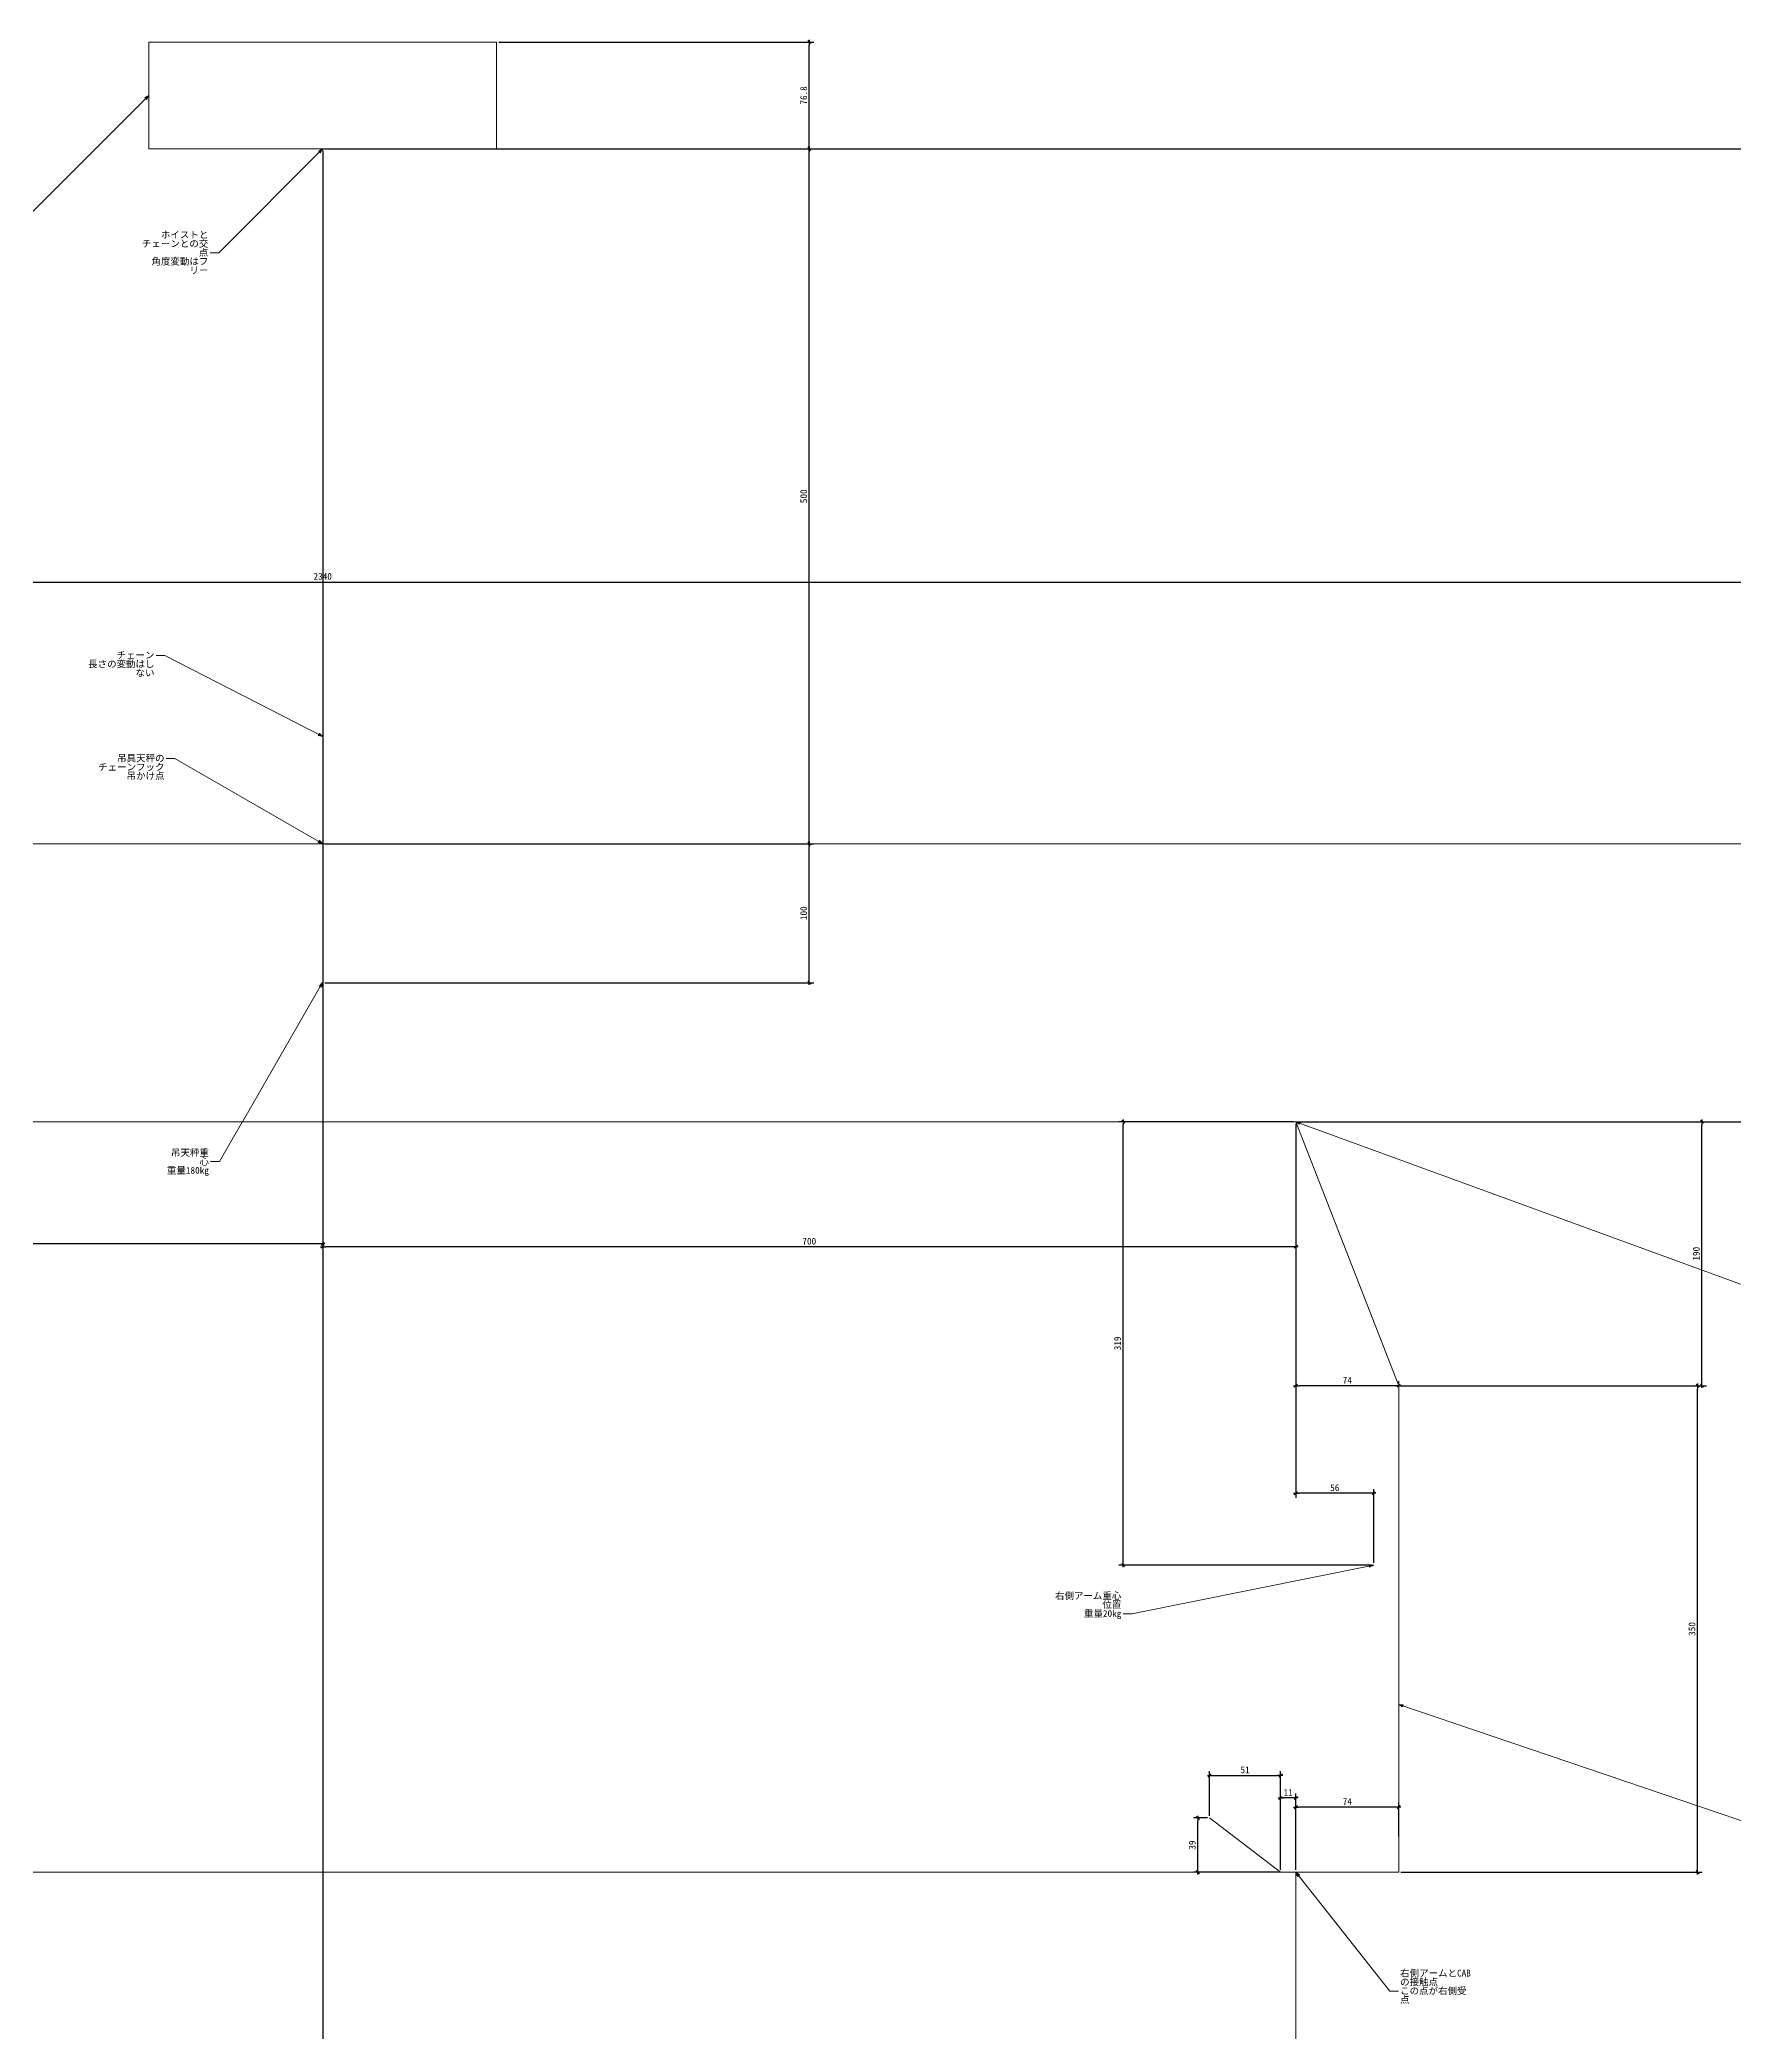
# Model space of a CAD drawing. Header units: millimetres. Extents: x -1337 to 1799, y -2563 to 78.
# Drawn here: x -203 to 1015, y -1355 to 78 of the extents above; entities that cross this region are included whole.
import ezdxf

# ---------------------------------------------------------------- set-up
doc = ezdxf.new("R2010")
doc.units = ezdxf.units.MM
doc.header["$PDMODE"] = 1
doc.header["$PDSIZE"] = -2
doc.layers.add('一般', color=7, linetype='Continuous', lineweight=5)
doc.layers.add('寸法', color=7, linetype='Continuous', lineweight=5)
doc.styles.add('ＭＳ ゴシック', font='msgothic_0.ttc', dxfattribs={"bigfont": 'ＭＳ ゴシック'})
doc.dimstyles.new('Arch', dxfattribs={"dimtxt": 4.874121, "dimasz": 2.244824, "dimexe": 3.175, "dimexo": 1.5875, "dimgap": 1.5875, "dimtad": 1, "dimdsep": 46, "dimtxsty": 'ＭＳ ゴシック', "dimblk": 'VW_SLASH', "dimblk1": 'VW_SLASH', "dimblk2": 'VW_SLASH', "dimcen": 0, "dimdle": 1.5875, "dimazin": 0, "dimtfac": 1, "dimtix": 1, "dimtmove": 0, "dimatfit": 0, "dimldrblk": 'VW_FILLEDARROW', "dimfxl": 1, "dimfrac": 2, "dimtolj": 1, "dimarcsym": 0})

# ---------------------------------------------------------------- blocks, each defined once
blk = doc.blocks.new('VW_SLASH')
at = {"color": 0, "linetype": 'ByBlock', "lineweight": -2, "transparency": 16777216}
blk.add_line((0.71, 0), (-1, 0), dxfattribs=at)
at = {"color": 0, "linetype": 'Continuous', "lineweight": 20, "transparency": 16777216, "flags": 128}
blk.add_lwpolyline([(0.5, 0.5), (-0.5, -0.5)], dxfattribs=at)
blk = doc.blocks.new('*D1')
at = {"layer": 'Defpoints', "color": 0, "transparency": 33554687}
for p in [(0, 0), (350, 0), (0, -500)]:
    blk.add_point(p, dxfattribs=at)
at = {"layer": '寸法', "color": 0, "linetype": 'Continuous', "lineweight": -2, "transparency": 33554687}
for p, q in [((1.6, 0), (353.2, 0)), ((350, -497.8), (350, -2.2)), ((1.6, -500), (353.2, -500))]:
    blk.add_line(p, q, dxfattribs=at)
at = {"layer": '寸法', "color": 0, "lineweight": -2, "xscale": 2.24482421875, "yscale": 2.24482421875, "zscale": 2.24482421875}
for p, rotation in [((350, 0), 90.00000000000001), ((350, -500), 270)]:
    blk.add_blockref('VW_SLASH', p, dxfattribs=dict(at, rotation=rotation))
at = {"layer": '寸法', "color": 0, "lineweight": 5, "transparency": 33554687, "insert": (346, -250), "char_height": 4.87, "attachment_point": 5, "rotation": 90, "style": 'ＭＳ ゴシック'}
blk.add_mtext('\\A1;500', dxfattribs=at)
blk = doc.blocks.new('VW_FILLEDARROW')
at = {"linetype": 'Continuous', "lineweight": 0, "transparency": 16777216}
blk.add_hatch(color=0, dxfattribs=at).paths.add_polyline_path([(-1.41, 0.38), (0, 0), (-1.41, -0.38)])
at = {"color": 0, "linetype": 'Continuous', "lineweight": 5, "transparency": 16777216, "flags": 128}
blk.add_lwpolyline([(-1.41, 0.38), (0, 0), (-1.41, -0.38)], close=True, dxfattribs=at)
blk = doc.blocks.new('*D2')
at = {"layer": 'Defpoints', "color": 0, "transparency": 33554687}
for p in [(125, 76.8), (350, 76.8), (125, 0)]:
    blk.add_point(p, dxfattribs=at)
at = {"layer": '寸法', "color": 0, "linetype": 'Continuous', "lineweight": -2, "transparency": 33554687}
for p, q in [((126.6, 76.8), (353.2, 76.8)), ((350, 2.2), (350, 74.6)), ((126.6, 0), (353.2, 0))]:
    blk.add_line(p, q, dxfattribs=at)
at = {"layer": '寸法', "color": 0, "lineweight": -2, "xscale": 2.24482421875, "yscale": 2.24482421875, "zscale": 2.24482421875}
for p, rotation in [((350, 76.8), 90), ((350, 0), 270)]:
    blk.add_blockref('VW_SLASH', p, dxfattribs=dict(at, rotation=rotation))
at = {"layer": '寸法', "color": 0, "lineweight": 5, "transparency": 33554687, "insert": (346, 38.4), "char_height": 4.87, "attachment_point": 5, "rotation": 90, "style": 'ＭＳ ゴシック'}
blk.add_mtext('\\A1;76.8', dxfattribs=at)
blk = doc.blocks.new('*D3')
at = {"layer": 'Defpoints', "color": 0, "transparency": 33554687}
for p in [(147.2, -500), (350, -500), (0, -600)]:
    blk.add_point(p, dxfattribs=at)
at = {"layer": '寸法', "color": 0, "linetype": 'Continuous', "lineweight": -2, "transparency": 33554687}
for p, q in [((148.8, -500), (353.2, -500)), ((350, -597.8), (350, -502.2)), ((1.6, -600), (353.2, -600))]:
    blk.add_line(p, q, dxfattribs=at)
at = {"layer": '寸法', "color": 0, "lineweight": -2, "xscale": 2.24482421875, "yscale": 2.24482421875, "zscale": 2.24482421875}
for p, rotation in [((350, -500), 90), ((350, -600), 270)]:
    blk.add_blockref('VW_SLASH', p, dxfattribs=dict(at, rotation=rotation))
at = {"layer": '寸法', "color": 0, "lineweight": 5, "transparency": 33554687, "insert": (346, -550), "char_height": 4.87, "attachment_point": 5, "rotation": 90, "style": 'ＭＳ ゴシック'}
blk.add_mtext('\\A1;100', dxfattribs=at)
blk = doc.blocks.new('*D4')
at = {"layer": 'Defpoints', "color": 0, "transparency": 33554687}
for p in [(0, 0), (1795.4, 0), (7, -1800)]:
    blk.add_point(p, dxfattribs=at)
at = {"layer": '寸法', "color": 0, "linetype": 'Continuous', "lineweight": -2, "transparency": 33554687}
for p, q in [((1.6, 0), (1798.6, 0)), ((1795.4, -1797.8), (1795.4, -2.2)), ((8.6, -1800), (1798.6, -1800))]:
    blk.add_line(p, q, dxfattribs=at)
at = {"layer": '寸法', "color": 0, "lineweight": -2, "xscale": 2.24482421875, "yscale": 2.24482421875, "zscale": 2.24482421875}
for p, rotation in [((1795.4, 0), 90), ((1795.4, -1800), 270)]:
    blk.add_blockref('VW_SLASH', p, dxfattribs=dict(at, rotation=rotation))
at = {"layer": '寸法', "color": 0, "lineweight": 5, "transparency": 33554687, "insert": (1791.4, -900), "char_height": 4.87, "attachment_point": 5, "rotation": 90, "style": 'ＭＳ ゴシック'}
blk.add_mtext('\\A1;1800', dxfattribs=at)
blk = doc.blocks.new('*D5')
at = {"layer": 'Defpoints', "color": 0, "transparency": 33554687}
for p in [(0, 0), (7, -1800), (0, -1839.6)]:
    blk.add_point(p, dxfattribs=at)
at = {"layer": '寸法', "color": 0, "linetype": 'Continuous', "lineweight": -2, "transparency": 33554687}
for p, q in [((0, -1.6), (0, -1842.7)), ((7, -1801.6), (7, -1842.7)), ((-2.2, -1839.6), (-4.5, -1839.6)), ((7, -1839.6), (0, -1839.6)), ((9.2, -1839.6), (11.5, -1839.6))]:
    blk.add_line(p, q, dxfattribs=at)
at = {"layer": '寸法', "color": 0, "lineweight": -2, "xscale": 2.24482421875, "yscale": 2.24482421875, "zscale": 2.24482421875}
blk.add_blockref('VW_SLASH', (0, -1839.6), dxfattribs=at)
at = {"layer": '寸法', "color": 0, "lineweight": -2, "xscale": 2.24482421875, "yscale": 2.24482421875, "zscale": 2.24482421875, "rotation": 180}
blk.add_blockref('VW_SLASH', (7, -1839.6), dxfattribs=at)
at = {"layer": '寸法', "color": 0, "lineweight": 5, "transparency": 33554687, "insert": (3.5, -1835.5), "char_height": 4.87, "attachment_point": 5, "style": 'ＭＳ ゴシック'}
blk.add_mtext('\\A1;7', dxfattribs=at)
blk = doc.blocks.new('グループ-1')
at = {"layer": '一般', "color": 7, "linetype": 'Continuous', "lineweight": 5, "transparency": 33554687}
for p, q in [((700, -700), (774, -890)), ((774, -890), (774, -1240)), ((638, -1201), (689, -1240)), ((774, -1240), (689, -1240))]:
    blk.add_line(p, q, dxfattribs=at)
for p in [(700, -700), (756, -1019), (700, -1240)]:
    blk.add_point(p, dxfattribs=at)
blk = doc.blocks.new('引出線付き注釈')
at = {"layer": '一般', "linetype": 'Continuous', "lineweight": 0, "transparency": 33554687}
blk.add_hatch(color=7, dxfattribs=at).paths.add_polyline_path([(111.1, -56.2), (113.5, -58.4), (110.3, -57.7)])
at = {"layer": '一般', "color": 7, "linetype": 'Continuous', "lineweight": 5, "transparency": 33554687}
for p, q in [((-6.3, 0), (0, 0)), ((0, 0), (113.5, -58.4))]:
    blk.add_line(p, q, dxfattribs=at)
at = {"layer": '一般', "color": 7, "linetype": 'Continuous', "lineweight": 5, "transparency": 33554687, "flags": 128}
blk.add_lwpolyline([(111.1, -56.2), (113.5, -58.4), (110.3, -57.7)], close=True, dxfattribs=at)
at = {"color": 255, "linetype": 'Continuous', "lineweight": 5, "transparency": 33554687}
blk.add_wipeout([(-58.6, 3.2), (-7.5, 3.2), (-7.5, -15.9), (-58.6, -15.9)], dxfattribs=at).dxf.layer = '一般'
at = {"layer": '一般', "color": 7, "transparency": 33554687, "insert": (-7.5, 2.6), "char_height": 4.87, "width": 51.054, "attachment_point": 3, "line_spacing_factor": 0.784819, "style": 'ＭＳ ゴシック'}
blk.add_mtext('チェーン\\P長さの変動はしない', dxfattribs=at)
blk = doc.blocks.new('引出線付き注釈-1')
at = {"layer": '一般', "linetype": 'Continuous', "lineweight": 0, "transparency": 33554687}
blk.add_hatch(color=7, dxfattribs=at).paths.add_polyline_path([(147, 148.3), (149.9, 149.9), (148.3, 147)])
at = {"layer": '一般', "color": 7, "linetype": 'Continuous', "lineweight": 5, "transparency": 33554687}
for p, q in [((0, 0), (149.9, 149.9)), ((-6.3, 0), (0, 0))]:
    blk.add_line(p, q, dxfattribs=at)
at = {"layer": '一般', "color": 7, "linetype": 'Continuous', "lineweight": 5, "transparency": 33554687, "flags": 128}
blk.add_lwpolyline([(147, 148.3), (149.9, 149.9), (148.3, 147)], close=True, dxfattribs=at)
at = {"color": 255, "linetype": 'Continuous', "lineweight": 5, "transparency": 33554687}
blk.add_wipeout([(-55.4, 9.5), (-7.5, 9.5), (-7.5, -3.2), (-55.4, -3.2)], dxfattribs=at).dxf.layer = '一般'
at = {"layer": '一般', "color": 7, "transparency": 33554687, "insert": (-7.5, 8.9), "char_height": 4.87, "width": 47.879, "attachment_point": 3, "line_spacing_factor": 0.784819, "style": 'ＭＳ ゴシック'}
blk.add_mtext('ホイスト\\PX方向に移動可能', dxfattribs=at)
blk = doc.blocks.new('引出線付き注釈-3')
at = {"layer": '一般', "linetype": 'Continuous', "lineweight": 0, "transparency": 33554687}
blk.add_hatch(color=7, dxfattribs=at).paths.add_polyline_path([(103.9, -59), (106.3, -61.4), (103.1, -60.5)])
at = {"layer": '一般', "color": 7, "linetype": 'Continuous', "lineweight": 5, "transparency": 33554687}
for p, q in [((-6.3, 0), (0, 0)), ((0, 0), (106.3, -61.4))]:
    blk.add_line(p, q, dxfattribs=at)
at = {"layer": '一般', "color": 7, "linetype": 'Continuous', "lineweight": 5, "transparency": 33554687, "flags": 128}
blk.add_lwpolyline([(103.9, -59), (106.3, -61.4), (103.1, -60.5)], close=True, dxfattribs=at)
at = {"color": 255, "linetype": 'Continuous', "lineweight": 5, "transparency": 33554687}
blk.add_wipeout([(-58.6, 3.2), (-7.5, 3.2), (-7.5, -9.5), (-58.6, -9.5)], dxfattribs=at).dxf.layer = '一般'
at = {"layer": '一般', "color": 7, "transparency": 33554687, "insert": (-7.5, 2.6), "char_height": 4.874, "width": 51.054, "attachment_point": 3, "line_spacing_factor": 0.784819, "style": 'ＭＳ ゴシック'}
blk.add_mtext('吊具天秤のチェーンフック吊かけ点', dxfattribs=at)
blk = doc.blocks.new('引出線付き注釈-6')
at = {"layer": '一般', "linetype": 'Continuous', "lineweight": 0, "transparency": 33554687}
blk.add_hatch(color=7, dxfattribs=at).paths.add_polyline_path([(170.7, 35.2), (174, 35), (171.1, 33.5)])
at = {"layer": '一般', "color": 7, "linetype": 'Continuous', "lineweight": 5, "transparency": 33554687}
for p, q in [((0, 0), (174, 35)), ((-6.3, 0), (0, 0))]:
    blk.add_line(p, q, dxfattribs=at)
at = {"layer": '一般', "color": 7, "linetype": 'Continuous', "lineweight": 5, "transparency": 33554687, "flags": 128}
blk.add_lwpolyline([(170.7, 35.2), (174, 35), (171.1, 33.5)], close=True, dxfattribs=at)
at = {"color": 255, "linetype": 'Continuous', "lineweight": 5, "transparency": 33554687}
blk.add_wipeout([(-58.6, 15.9), (-7.5, 15.9), (-7.5, -3.2), (-58.6, -3.2)], dxfattribs=at).dxf.layer = '一般'
at = {"layer": '一般', "color": 7, "transparency": 33554687, "insert": (-7.5, 15.3), "char_height": 4.87, "width": 51.054, "attachment_point": 3, "line_spacing_factor": 0.784819, "style": 'ＭＳ ゴシック'}
blk.add_mtext('右側アーム重心位置\\P重量20kg', dxfattribs=at)
blk = doc.blocks.new('引出線付き注釈-8')
at = {"layer": '一般', "linetype": 'Continuous', "lineweight": 0, "transparency": 33554687}
blk.add_hatch(color=7, dxfattribs=at).paths.add_polyline_path([(-335.2, 112.9), (-338, 114.7), (-334.7, 114.5)])
at = {"layer": '一般', "color": 7, "linetype": 'Continuous', "lineweight": 5, "transparency": 33554687}
for p, q in [((0, 0), (-338, 114.7)), ((6.3, 0), (0, 0))]:
    blk.add_line(p, q, dxfattribs=at)
at = {"layer": '一般', "color": 7, "linetype": 'Continuous', "lineweight": 5, "transparency": 33554687, "flags": 128}
blk.add_lwpolyline([(-335.2, 112.9), (-338, 114.7), (-334.7, 114.5)], close=True, dxfattribs=at)
at = {"color": 255, "linetype": 'Continuous', "lineweight": 5, "transparency": 33554687}
blk.add_wipeout([(7.5, 3.2), (39.5, 3.2), (39.5, -3.2), (7.5, -3.2)], dxfattribs=at).dxf.layer = '一般'
at = {"layer": '一般', "color": 7, "transparency": 33554687, "insert": (7.5, 2.6), "char_height": 4.87, "width": 32.004, "attachment_point": 1, "line_spacing_factor": 0.784819, "style": 'ＭＳ ゴシック'}
blk.add_mtext('右側アーム', dxfattribs=at)
blk = doc.blocks.new('引出線付き注釈-9')
at = {"layer": '一般', "linetype": 'Continuous', "lineweight": 0, "transparency": 33554687}
blk.add_hatch(color=7, dxfattribs=at).paths.add_polyline_path([(-572.3, 208.1), (-575, 210), (-571.7, 209.7)])
at = {"layer": '一般', "color": 7, "linetype": 'Continuous', "lineweight": 5, "transparency": 33554687}
for p, q in [((0, 0), (-575, 210)), ((6.3, 0), (0, 0))]:
    blk.add_line(p, q, dxfattribs=at)
at = {"layer": '一般', "color": 7, "linetype": 'Continuous', "lineweight": 5, "transparency": 33554687, "flags": 128}
blk.add_lwpolyline([(-572.3, 208.1), (-575, 210), (-571.7, 209.7)], close=True, dxfattribs=at)
at = {"color": 255, "linetype": 'Continuous', "lineweight": 5, "transparency": 33554687}
blk.add_wipeout([(7.5, 22.2), (58.6, 22.2), (58.6, -3.2), (7.5, -3.2)], dxfattribs=at).dxf.layer = '一般'
at = {"layer": '一般', "color": 7, "transparency": 33554687, "insert": (7.5, 21.6), "char_height": 4.874, "width": 51.054, "attachment_point": 1, "line_spacing_factor": 0.784819, "style": 'ＭＳ ゴシック'}
blk.add_mtext('右側アームと吊具天秤の交点\\P0°から-90°の範囲で回転する', dxfattribs=at)
blk = doc.blocks.new('引出線付き注釈-12')
at = {"layer": '一般', "linetype": 'Continuous', "lineweight": 0, "transparency": 33554687}
blk.add_hatch(color=7, dxfattribs=at).paths.add_polyline_path([(72.1, 126.4), (74.3, 128.8), (73.5, 125.6)])
at = {"layer": '一般', "color": 7, "linetype": 'Continuous', "lineweight": 5, "transparency": 33554687}
for p, q in [((0, 0), (74.3, 128.8)), ((-6.3, 0), (0, 0))]:
    blk.add_line(p, q, dxfattribs=at)
at = {"layer": '一般', "color": 7, "linetype": 'Continuous', "lineweight": 5, "transparency": 33554687, "flags": 128}
blk.add_lwpolyline([(72.1, 126.4), (74.3, 128.8), (73.5, 125.6)], close=True, dxfattribs=at)
at = {"color": 255, "linetype": 'Continuous', "lineweight": 5, "transparency": 33554687}
blk.add_wipeout([(-39.5, 9.5), (-7.5, 9.5), (-7.5, -3.2), (-39.5, -3.2)], dxfattribs=at).dxf.layer = '一般'
at = {"layer": '一般', "color": 7, "transparency": 33554687, "insert": (-7.5, 8.9), "char_height": 4.87, "width": 32.004, "attachment_point": 3, "line_spacing_factor": 0.784819, "style": 'ＭＳ ゴシック'}
blk.add_mtext('吊天秤重心\\P重量180kg', dxfattribs=at)
blk = doc.blocks.new('引出線付き注釈-13')
at = {"layer": '一般', "linetype": 'Continuous', "lineweight": 0, "transparency": 33554687}
blk.add_hatch(color=7, dxfattribs=at).paths.add_polyline_path([(71.9, 73.1), (74.7, 74.7), (73.1, 71.9)])
at = {"layer": '一般', "color": 7, "linetype": 'Continuous', "lineweight": 5, "transparency": 33554687}
for p, q in [((0, 0), (74.7, 74.7)), ((-6.3, 0), (0, 0))]:
    blk.add_line(p, q, dxfattribs=at)
at = {"layer": '一般', "color": 7, "linetype": 'Continuous', "lineweight": 5, "transparency": 33554687, "flags": 128}
blk.add_lwpolyline([(71.9, 73.1), (74.7, 74.7), (73.1, 71.9)], close=True, dxfattribs=at)
at = {"color": 255, "linetype": 'Continuous', "lineweight": 5, "transparency": 33554687}
blk.add_wipeout([(-58.6, 15.9), (-7.5, 15.9), (-7.5, -3.2), (-58.6, -3.2)], dxfattribs=at).dxf.layer = '一般'
at = {"layer": '一般', "color": 7, "transparency": 33554687, "insert": (-7.5, 15.3), "char_height": 4.874, "width": 51.054, "attachment_point": 3, "line_spacing_factor": 0.784819, "style": 'ＭＳ ゴシック'}
blk.add_mtext('ホイストとチェーンとの交点\\P角度変動はフリー', dxfattribs=at)
blk = doc.blocks.new('*D24')
at = {"layer": 'Defpoints', "color": 0, "transparency": 33554687}
for p in [(1170, -311.7), (-1170, -500), (1170, -500)]:
    blk.add_point(p, dxfattribs=at)
at = {"layer": '寸法', "color": 0, "linetype": 'Continuous', "lineweight": -2, "transparency": 33554687}
for p, q in [((-1170, -498.4), (-1170, -308.5)), ((-1167.8, -311.7), (1167.8, -311.7)), ((1170, -498.4), (1170, -308.5))]:
    blk.add_line(p, q, dxfattribs=at)
at = {"layer": '寸法', "color": 0, "lineweight": -2, "xscale": 2.24482421875, "yscale": 2.24482421875, "zscale": 2.24482421875, "rotation": 180}
blk.add_blockref('VW_SLASH', (-1170, -311.7), dxfattribs=at)
at = {"layer": '寸法', "color": 0, "lineweight": -2, "xscale": 2.24482421875, "yscale": 2.24482421875, "zscale": 2.24482421875}
blk.add_blockref('VW_SLASH', (1170, -311.7), dxfattribs=at)
at = {"layer": '寸法', "color": 0, "lineweight": 5, "transparency": 33554687, "insert": (0, -307.7), "char_height": 4.87, "attachment_point": 5, "style": 'ＭＳ ゴシック'}
blk.add_mtext('\\A1;2340', dxfattribs=at)
blk = doc.blocks.new('*D25')
at = {"layer": 'Defpoints', "color": 0, "transparency": 33554687}
for p in [(0, 0), (1550, 0), (700, -700)]:
    blk.add_point(p, dxfattribs=at)
at = {"layer": '寸法', "color": 0, "linetype": 'Continuous', "lineweight": -2, "transparency": 33554687}
for p, q in [((1.6, 0), (1553.2, 0)), ((1550, -697.8), (1550, -2.2)), ((701.6, -700), (1553.2, -700))]:
    blk.add_line(p, q, dxfattribs=at)
at = {"layer": '寸法', "color": 0, "lineweight": -2, "xscale": 2.24482421875, "yscale": 2.24482421875, "zscale": 2.24482421875}
for p, rotation in [((1550, 0), 90), ((1550, -700), 270)]:
    blk.add_blockref('VW_SLASH', p, dxfattribs=dict(at, rotation=rotation))
at = {"layer": '寸法', "color": 0, "lineweight": 5, "transparency": 33554687, "insert": (1546, -350), "char_height": 4.87, "attachment_point": 5, "rotation": 90, "style": 'ＭＳ ゴシック'}
blk.add_mtext('\\A1;700', dxfattribs=at)
blk = doc.blocks.new('*D26')
at = {"layer": 'Defpoints', "color": 0, "transparency": 33554687}
for p in [(0, 0), (700, -700), (0, -790)]:
    blk.add_point(p, dxfattribs=at)
at = {"layer": '寸法', "color": 0, "linetype": 'Continuous', "lineweight": -2, "transparency": 33554687}
for p, q in [((0, -1.6), (0, -793.2)), ((700, -701.6), (700, -793.2)), ((697.8, -790), (2.2, -790))]:
    blk.add_line(p, q, dxfattribs=at)
at = {"layer": '寸法', "color": 0, "lineweight": -2, "xscale": 2.24482421875, "yscale": 2.24482421875, "zscale": 2.24482421875, "rotation": 180}
blk.add_blockref('VW_SLASH', (0, -790), dxfattribs=at)
at = {"layer": '寸法', "color": 0, "lineweight": -2, "xscale": 2.24482421875, "yscale": 2.24482421875, "zscale": 2.24482421875}
blk.add_blockref('VW_SLASH', (700, -790), dxfattribs=at)
at = {"layer": '寸法', "color": 0, "lineweight": 5, "transparency": 33554687, "insert": (350, -786), "char_height": 4.87, "attachment_point": 5, "style": 'ＭＳ ゴシック'}
blk.add_mtext('\\A1;700', dxfattribs=at)
blk = doc.blocks.new('*D27')
at = {"layer": 'Defpoints', "color": 0, "transparency": 33554687}
for p in [(700, -700), (992.1, -700), (774, -890)]:
    blk.add_point(p, dxfattribs=at)
at = {"layer": '寸法', "color": 0, "linetype": 'Continuous', "lineweight": -2, "transparency": 33554687}
for p, q in [((701.6, -700), (995.3, -700)), ((992.1, -887.8), (992.1, -702.2)), ((775.6, -890), (995.3, -890))]:
    blk.add_line(p, q, dxfattribs=at)
at = {"layer": '寸法', "color": 0, "lineweight": -2, "xscale": 2.24482421875, "yscale": 2.24482421875, "zscale": 2.24482421875}
for p, rotation in [((992.1, -700), 90), ((992.1, -890), 270)]:
    blk.add_blockref('VW_SLASH', p, dxfattribs=dict(at, rotation=rotation))
at = {"layer": '寸法', "color": 0, "lineweight": 5, "transparency": 33554687, "insert": (988.1, -795), "char_height": 4.87, "attachment_point": 5, "rotation": 90, "style": 'ＭＳ ゴシック'}
blk.add_mtext('\\A1;190', dxfattribs=at)
blk = doc.blocks.new('*D28')
at = {"layer": 'Defpoints', "color": 0, "transparency": 33554687}
for p in [(700, -700), (700, -890), (774, -890)]:
    blk.add_point(p, dxfattribs=at)
at = {"layer": '寸法', "color": 0, "linetype": 'Continuous', "lineweight": -2, "transparency": 33554687}
for p, q in [((700, -701.6), (700, -893.2)), ((774, -888.4), (774, -886.8)), ((771.8, -890), (702.2, -890))]:
    blk.add_line(p, q, dxfattribs=at)
at = {"layer": '寸法', "color": 0, "lineweight": -2, "xscale": 2.24482421875, "yscale": 2.24482421875, "zscale": 2.24482421875, "rotation": 180}
blk.add_blockref('VW_SLASH', (700, -890), dxfattribs=at)
at = {"layer": '寸法', "color": 0, "lineweight": -2, "xscale": 2.24482421875, "yscale": 2.24482421875, "zscale": 2.24482421875}
blk.add_blockref('VW_SLASH', (774, -890), dxfattribs=at)
at = {"layer": '寸法', "color": 0, "lineweight": 5, "transparency": 33554687, "insert": (737, -886), "char_height": 4.87, "attachment_point": 5, "style": 'ＭＳ ゴシック'}
blk.add_mtext('\\A1;74', dxfattribs=at)
blk = doc.blocks.new('*D29')
at = {"layer": 'Defpoints', "color": 0, "transparency": 33554687}
for p in [(774, -890), (989, -890), (774, -1240)]:
    blk.add_point(p, dxfattribs=at)
at = {"layer": '寸法', "color": 0, "linetype": 'Continuous', "lineweight": -2, "transparency": 33554687}
for p, q in [((775.6, -890), (992.2, -890)), ((989, -1237.8), (989, -892.2)), ((775.6, -1240), (992.2, -1240))]:
    blk.add_line(p, q, dxfattribs=at)
at = {"layer": '寸法', "color": 0, "lineweight": -2, "xscale": 2.24482421875, "yscale": 2.24482421875, "zscale": 2.24482421875}
for p, rotation in [((989, -890), 90), ((989, -1240), 270)]:
    blk.add_blockref('VW_SLASH', p, dxfattribs=dict(at, rotation=rotation))
at = {"layer": '寸法', "color": 0, "lineweight": 5, "transparency": 33554687, "insert": (985, -1065), "char_height": 4.87, "attachment_point": 5, "rotation": 90, "style": 'ＭＳ ゴシック'}
blk.add_mtext('\\A1;350', dxfattribs=at)
blk = doc.blocks.new('*D30')
at = {"layer": 'Defpoints', "color": 0, "transparency": 33554687}
for p in [(700, -1193.2), (774, -1215.9), (700, -1240)]:
    blk.add_point(p, dxfattribs=at)
at = {"layer": '寸法', "color": 0, "linetype": 'Continuous', "lineweight": -2, "transparency": 33554687}
for p, q in [((700, -1238.4), (700, -1190.1)), ((771.8, -1193.2), (702.2, -1193.2)), ((774, -1214.4), (774, -1190.1))]:
    blk.add_line(p, q, dxfattribs=at)
at = {"layer": '寸法', "color": 0, "lineweight": -2, "xscale": 2.24482421875, "yscale": 2.24482421875, "zscale": 2.24482421875, "rotation": 180}
blk.add_blockref('VW_SLASH', (700, -1193.2), dxfattribs=at)
at = {"layer": '寸法', "color": 0, "lineweight": -2, "xscale": 2.24482421875, "yscale": 2.24482421875, "zscale": 2.24482421875}
blk.add_blockref('VW_SLASH', (774, -1193.2), dxfattribs=at)
at = {"layer": '寸法', "color": 0, "lineweight": 5, "transparency": 33554687, "insert": (737, -1189.2), "char_height": 4.87, "attachment_point": 5, "style": 'ＭＳ ゴシック'}
blk.add_mtext('\\A1;74', dxfattribs=at)
blk = doc.blocks.new('*D31')
at = {"layer": 'Defpoints', "color": 0, "transparency": 33554687}
for p in [(689, -1186.6), (689, -1240), (700, -1240)]:
    blk.add_point(p, dxfattribs=at)
at = {"layer": '寸法', "color": 0, "linetype": 'Continuous', "lineweight": -2, "transparency": 33554687}
for p, q in [((689, -1238.4), (689, -1183.4)), ((697.8, -1186.6), (691.2, -1186.6)), ((700, -1238.4), (700, -1183.4))]:
    blk.add_line(p, q, dxfattribs=at)
at = {"layer": '寸法', "color": 0, "lineweight": -2, "xscale": 2.24482421875, "yscale": 2.24482421875, "zscale": 2.24482421875, "rotation": 180}
blk.add_blockref('VW_SLASH', (689, -1186.6), dxfattribs=at)
at = {"layer": '寸法', "color": 0, "lineweight": -2, "xscale": 2.24482421875, "yscale": 2.24482421875, "zscale": 2.24482421875}
blk.add_blockref('VW_SLASH', (700, -1186.6), dxfattribs=at)
at = {"layer": '寸法', "color": 0, "lineweight": 5, "transparency": 33554687, "insert": (694.5, -1182.6), "char_height": 4.87, "attachment_point": 5, "style": 'ＭＳ ゴシック'}
blk.add_mtext('\\A1;11', dxfattribs=at)
blk = doc.blocks.new('*D32')
at = {"layer": 'Defpoints', "color": 0, "transparency": 33554687}
for p in [(689, -1170.4), (638, -1201), (689, -1240)]:
    blk.add_point(p, dxfattribs=at)
at = {"layer": '寸法', "color": 0, "linetype": 'Continuous', "lineweight": -2, "transparency": 33554687}
for p, q in [((638, -1199.4), (638, -1167.3)), ((640.2, -1170.4), (686.8, -1170.4)), ((689, -1238.4), (689, -1167.3))]:
    blk.add_line(p, q, dxfattribs=at)
at = {"layer": '寸法', "color": 0, "lineweight": -2, "xscale": 2.24482421875, "yscale": 2.24482421875, "zscale": 2.24482421875, "rotation": 180}
blk.add_blockref('VW_SLASH', (638, -1170.4), dxfattribs=at)
at = {"layer": '寸法', "color": 0, "lineweight": -2, "xscale": 2.24482421875, "yscale": 2.24482421875, "zscale": 2.24482421875}
blk.add_blockref('VW_SLASH', (689, -1170.4), dxfattribs=at)
at = {"layer": '寸法', "color": 0, "lineweight": 5, "transparency": 33554687, "insert": (663.5, -1166.4), "char_height": 4.87, "attachment_point": 5, "style": 'ＭＳ ゴシック'}
blk.add_mtext('\\A1;51', dxfattribs=at)
blk = doc.blocks.new('*D33')
at = {"layer": 'Defpoints', "color": 0, "transparency": 33554687}
for p in [(629.5, -1201), (638, -1201), (689, -1240)]:
    blk.add_point(p, dxfattribs=at)
at = {"layer": '寸法', "color": 0, "linetype": 'Continuous', "lineweight": -2, "transparency": 33554687}
for p, q in [((636.4, -1201), (626.3, -1201)), ((629.5, -1237.8), (629.5, -1203.2)), ((687.4, -1240), (626.3, -1240))]:
    blk.add_line(p, q, dxfattribs=at)
at = {"layer": '寸法', "color": 0, "lineweight": -2, "xscale": 2.24482421875, "yscale": 2.24482421875, "zscale": 2.24482421875}
for p, rotation in [((629.5, -1201), 90), ((629.5, -1240), 270)]:
    blk.add_blockref('VW_SLASH', p, dxfattribs=dict(at, rotation=rotation))
at = {"layer": '寸法', "color": 0, "lineweight": 5, "transparency": 33554687, "insert": (625.5, -1220.5), "char_height": 4.87, "attachment_point": 5, "rotation": 90, "style": 'ＭＳ ゴシック'}
blk.add_mtext('\\A1;39', dxfattribs=at)
blk = doc.blocks.new('*D43')
at = {"layer": 'Defpoints', "color": 0, "transparency": 33554687}
for p in [(575.9, -700), (700, -700), (756, -1019)]:
    blk.add_point(p, dxfattribs=at)
at = {"layer": '寸法', "color": 0, "linetype": 'Continuous', "lineweight": -2, "transparency": 33554687}
for p, q in [((698.4, -700), (572.7, -700)), ((575.9, -1016.8), (575.9, -702.2)), ((754.4, -1019), (572.7, -1019))]:
    blk.add_line(p, q, dxfattribs=at)
at = {"layer": '寸法', "color": 0, "lineweight": -2, "xscale": 2.24482421875, "yscale": 2.24482421875, "zscale": 2.24482421875}
for p, rotation in [((575.9, -700), 90), ((575.9, -1019), 270)]:
    blk.add_blockref('VW_SLASH', p, dxfattribs=dict(at, rotation=rotation))
at = {"layer": '寸法', "color": 0, "lineweight": 5, "transparency": 33554687, "insert": (571.8, -859.5), "char_height": 4.87, "attachment_point": 5, "rotation": 90, "style": 'ＭＳ ゴシック'}
blk.add_mtext('\\A1;319', dxfattribs=at)
blk = doc.blocks.new('*D44')
at = {"layer": 'Defpoints', "color": 0, "transparency": 33554687}
for p in [(700, -700), (700, -967.4), (756, -1019)]:
    blk.add_point(p, dxfattribs=at)
at = {"layer": '寸法', "color": 0, "linetype": 'Continuous', "lineweight": -2, "transparency": 33554687}
for p, q in [((700, -701.6), (700, -970.6)), ((753.8, -967.4), (702.2, -967.4)), ((756, -1017.4), (756, -964.3))]:
    blk.add_line(p, q, dxfattribs=at)
at = {"layer": '寸法', "color": 0, "lineweight": -2, "xscale": 2.24482421875, "yscale": 2.24482421875, "zscale": 2.24482421875, "rotation": 180}
blk.add_blockref('VW_SLASH', (700, -967.4), dxfattribs=at)
at = {"layer": '寸法', "color": 0, "lineweight": -2, "xscale": 2.24482421875, "yscale": 2.24482421875, "zscale": 2.24482421875}
blk.add_blockref('VW_SLASH', (756, -967.4), dxfattribs=at)
at = {"layer": '寸法', "color": 0, "lineweight": 5, "transparency": 33554687, "insert": (728, -963.4), "char_height": 4.87, "attachment_point": 5, "style": 'ＭＳ ゴシック'}
blk.add_mtext('\\A1;56', dxfattribs=at)
blk = doc.blocks.new('*D45')
at = {"layer": 'Defpoints', "color": 0, "transparency": 33554687}
for p in [(0, 0), (-700, -700), (-700, -788)]:
    blk.add_point(p, dxfattribs=at)
at = {"layer": '寸法', "color": 0, "linetype": 'Continuous', "lineweight": -2, "transparency": 33554687}
for p, q in [((0, -1.6), (0, -791.2)), ((-700, -701.6), (-700, -791.2)), ((-2.2, -788), (-697.8, -788))]:
    blk.add_line(p, q, dxfattribs=at)
at = {"layer": '寸法', "color": 0, "lineweight": -2, "xscale": 2.24482421875, "yscale": 2.24482421875, "zscale": 2.24482421875, "rotation": 180}
blk.add_blockref('VW_SLASH', (-700, -788), dxfattribs=at)
at = {"layer": '寸法', "color": 0, "lineweight": -2, "xscale": 2.24482421875, "yscale": 2.24482421875, "zscale": 2.24482421875}
blk.add_blockref('VW_SLASH', (0, -788), dxfattribs=at)
at = {"layer": '寸法', "color": 0, "lineweight": 5, "transparency": 33554687, "insert": (-350, -784), "char_height": 4.87, "attachment_point": 5, "style": 'ＭＳ ゴシック'}
blk.add_mtext('\\A1;700', dxfattribs=at)
blk = doc.blocks.new('引出線付き注釈-14')
at = {"layer": '一般', "linetype": 'Continuous', "lineweight": 0, "transparency": 33554687}
blk.add_hatch(color=7, dxfattribs=at).paths.add_polyline_path([(-66.2, 82.5), (-67.5, 85.5), (-64.8, 83.6)])
at = {"layer": '一般', "color": 7, "linetype": 'Continuous', "lineweight": 5, "transparency": 33554687}
for p, q in [((0, 0), (-67.5, 85.5)), ((6.3, 0), (0, 0))]:
    blk.add_line(p, q, dxfattribs=at)
at = {"layer": '一般', "color": 7, "linetype": 'Continuous', "lineweight": 5, "transparency": 33554687, "flags": 128}
blk.add_lwpolyline([(-66.2, 82.5), (-67.5, 85.5), (-64.8, 83.6)], close=True, dxfattribs=at)
at = {"color": 255, "linetype": 'Continuous', "lineweight": 5, "transparency": 33554687}
blk.add_wipeout([(7.5, 15.9), (58.6, 15.9), (58.6, -3.2), (7.5, -3.2)], dxfattribs=at).dxf.layer = '一般'
at = {"layer": '一般', "color": 7, "transparency": 33554687, "insert": (7.5, 15.3), "char_height": 4.874, "width": 51.054, "attachment_point": 1, "line_spacing_factor": 0.784819, "style": 'ＭＳ ゴシック'}
blk.add_mtext('右側アームとCABの接触点\\Pこの点が右側受点', dxfattribs=at)

msp = doc.modelspace()

# ---------------------------------------------------------------- wipeouts: each hides what was drawn before it
at = {"color": 255, "linetype": 'Continuous', "lineweight": 5, "transparency": 33554687}
for points in [[(-125, 76.803), (125, 76.803), (125, 0), (-125, 0)], [(-700, -1240), (700, -1240), (700, -2048.29), (-700, -2048.29)]]:
    msp.add_wipeout(points, dxfattribs=at).dxf.layer = '一般'

# ---------------------------------------------------------------- next in the draw order: linework, layer by layer
at = {"layer": '一般', "color": 7, "linetype": 'Continuous', "lineweight": 5, "transparency": 33554687}
msp.add_line((0, 0), (0, -500), dxfattribs=at)
at = {"layer": '一般', "color": 7, "linetype": 'Continuous', "lineweight": 5, "transparency": 33554687, "flags": 128}
for points in [[(-125, 76.803), (125, 76.803), (125, 0), (-125, 0)], [(-700, -1240), (700, -1240), (700, -2048.29), (-700, -2048.29)]]:
    msp.add_lwpolyline(points, close=True, dxfattribs=at)
at = {"layer": '一般', "color": 7, "linetype": 'Continuous', "lineweight": 5, "transparency": 33554687}
msp.add_point((0, 0), dxfattribs=at)

# ---------------------------------------------------------------- next in the draw order: dimensions: what is measured, and where the dimension line sits
at = {"layer": '寸法', "color": 7, "linetype": 'Continuous', "lineweight": 5, "transparency": 33554687}
for base, p1, p2, picture, middle in [((350, 76.803), (125, 0), (125, 76.803), '*D2', (345.975, 38.402)), ((629.5, -1201), (689, -1240), (638, -1201), '*D33', (625.475, -1220.5))]:
    dim = msp.add_linear_dim(base=base, p1=p1, p2=p2, angle=270, dimstyle='Arch', override={"dimpost": '<>', "dimtxsty": 'ＭＳ ゴシック', "dimtmove": 2}, dxfattribs=at)
    dim.commit()
    dim.dimension.update_dxf_attribs({"geometry": picture, "text_midpoint": middle})
for base, p1, picture, middle in [((689, -1170.428), (638, -1201), '*D32', (663.5, -1166.403)), ((689, -1186.6), (700, -1240), '*D31', (694.5, -1182.575))]:
    dim = msp.add_linear_dim(base=base, p1=p1, p2=(689, -1240), dimstyle='Arch', override={"dimpost": '<>', "dimtxsty": 'ＭＳ ゴシック', "dimtmove": 2}, dxfattribs=at)
    dim.commit()
    dim.dimension.update_dxf_attribs({"geometry": picture, "text_midpoint": middle})

# ---------------------------------------------------------------- next in the draw order: block references
at = {"layer": '一般', "color": 7, "transparency": 33554687}
msp.add_blockref('引出線付き注釈-1', (-274.894, -111.492), dxfattribs=at)

# ---------------------------------------------------------------- next in the draw order: wipeouts: each hides what was drawn before it
at = {"color": 255, "linetype": 'Continuous', "lineweight": 5, "transparency": 33554687}
msp.add_wipeout([(-1170, -500), (1170, -500), (1170, -700), (-1170, -700)], dxfattribs=at).dxf.layer = '一般'

# ---------------------------------------------------------------- next in the draw order: linework, layer by layer
at = {"layer": '一般', "color": 7, "linetype": 'Continuous', "lineweight": 5, "transparency": 33554687}
for q in [(-700, -700), (700, -700)]:
    msp.add_line((0, -700), q, dxfattribs=at)
at = {"layer": '一般', "color": 7, "linetype": 'Continuous', "lineweight": 5, "transparency": 33554687, "flags": 128}
msp.add_lwpolyline([(-1170, -500), (1170, -500), (1170, -700), (-1170, -700)], close=True, dxfattribs=at)
at = {"layer": '一般', "color": 7, "linetype": 'Continuous', "lineweight": 5, "transparency": 33554687}
for p in [(0, -500), (0, -600)]:
    msp.add_point(p, dxfattribs=at)

# ---------------------------------------------------------------- next in the draw order: block references
at = {"layer": '一般', "color": 7, "transparency": 33554687}
msp.add_blockref('グループ-1', (0, 0), dxfattribs=at)

# ---------------------------------------------------------------- next in the draw order: dimensions: what is measured, and where the dimension line sits
at = {"layer": '寸法', "color": 7, "linetype": 'Continuous', "lineweight": 5, "transparency": 33554687}
dim = msp.add_linear_dim(base=(0, -1839.557), p1=(7, -1800), p2=(0, 0), dimstyle='Arch', override={"dimpost": '<>', "dimtxsty": 'ＭＳ ゴシック', "dimtmove": 2}, dxfattribs=at)
dim.commit()
dim.dimension.update_dxf_attribs({"geometry": '*D5', "text_midpoint": (3.5, -1835.532)})
for base, p1, p2, picture, middle in [((350, 0), (0, -500), (0, 0), '*D1', (345.975, -250)), ((1795.41, 0), (7, -1800), (0, 0), '*D4', (1791.386, -900)), ((350, -500), (0, -600), (147.244, -500), '*D3', (345.975, -550))]:
    dim = msp.add_linear_dim(base=base, p1=p1, p2=p2, angle=270, dimstyle='Arch', override={"dimpost": '<>', "dimtxsty": 'ＭＳ ゴシック', "dimtmove": 2}, dxfattribs=at)
    dim.commit()
    dim.dimension.update_dxf_attribs({"geometry": picture, "text_midpoint": middle})

# ---------------------------------------------------------------- next in the draw order: block references
at = {"layer": '一般', "color": 7, "transparency": 33554687}
for name, p in [('引出線付き注釈-13', (-74.745, -74.745)), ('引出線付き注釈', (-113.5, -364.5)), ('引出線付き注釈-3', (-106.272, -438.644)), ('引出線付き注釈-12', (-74.341, -728.762)), ('引出線付き注釈-9', (1275, -910)), ('引出線付き注釈-6', (582, -1054)), ('引出線付き注釈-8', (1112, -1234))]:
    msp.add_blockref(name, p, dxfattribs=at)

# ---------------------------------------------------------------- next in the draw order: dimensions: what is measured, and where the dimension line sits
at = {"layer": '寸法', "color": 7, "linetype": 'Continuous', "lineweight": 5, "transparency": 33554687}
for base, p1, p2, picture, middle in [((-700, -788), (0, 0), (-700, -700), '*D45', (-350, -783.975)), ((0, -790), (700, -700), (0, 0), '*D26', (350, -785.975)), ((1170, -311.676), (-1170, -500), (1170, -500), '*D24', (0, -307.652)), ((700, -890), (774, -890), (700, -700), '*D28', (737, -885.975)), ((700, -967.438), (756, -1019), (700, -700), '*D44', (728, -963.413)), ((700, -1193.25), (774, -1215.943), (700, -1240), '*D30', (737, -1189.225))]:
    dim = msp.add_linear_dim(base=base, p1=p1, p2=p2, dimstyle='Arch', override={"dimpost": '<>', "dimtxsty": 'ＭＳ ゴシック', "dimtmove": 2}, dxfattribs=at)
    dim.commit()
    dim.dimension.update_dxf_attribs({"geometry": picture, "text_midpoint": middle})
for base, p1, p2, picture, middle in [((1550, 0), (700, -700), (0, 0), '*D25', (1545.975, -350)), ((575.869, -700), (756, -1019), (700, -700), '*D43', (571.844, -859.5)), ((992.092, -700), (774, -890), (700, -700), '*D27', (988.067, -795)), ((989, -890), (774, -1240), (774, -890), '*D29', (984.975, -1065))]:
    dim = msp.add_linear_dim(base=base, p1=p1, p2=p2, angle=270, dimstyle='Arch', override={"dimpost": '<>', "dimtxsty": 'ＭＳ ゴシック', "dimtmove": 2}, dxfattribs=at)
    dim.commit()
    dim.dimension.update_dxf_attribs({"geometry": picture, "text_midpoint": middle})

# ---------------------------------------------------------------- next in the draw order: block references
at = {"layer": '一般', "color": 7, "transparency": 33554687}
msp.add_blockref('引出線付き注釈-14', (767.5, -1325.5), dxfattribs=at)

doc.saveas('drawing.dxf')
